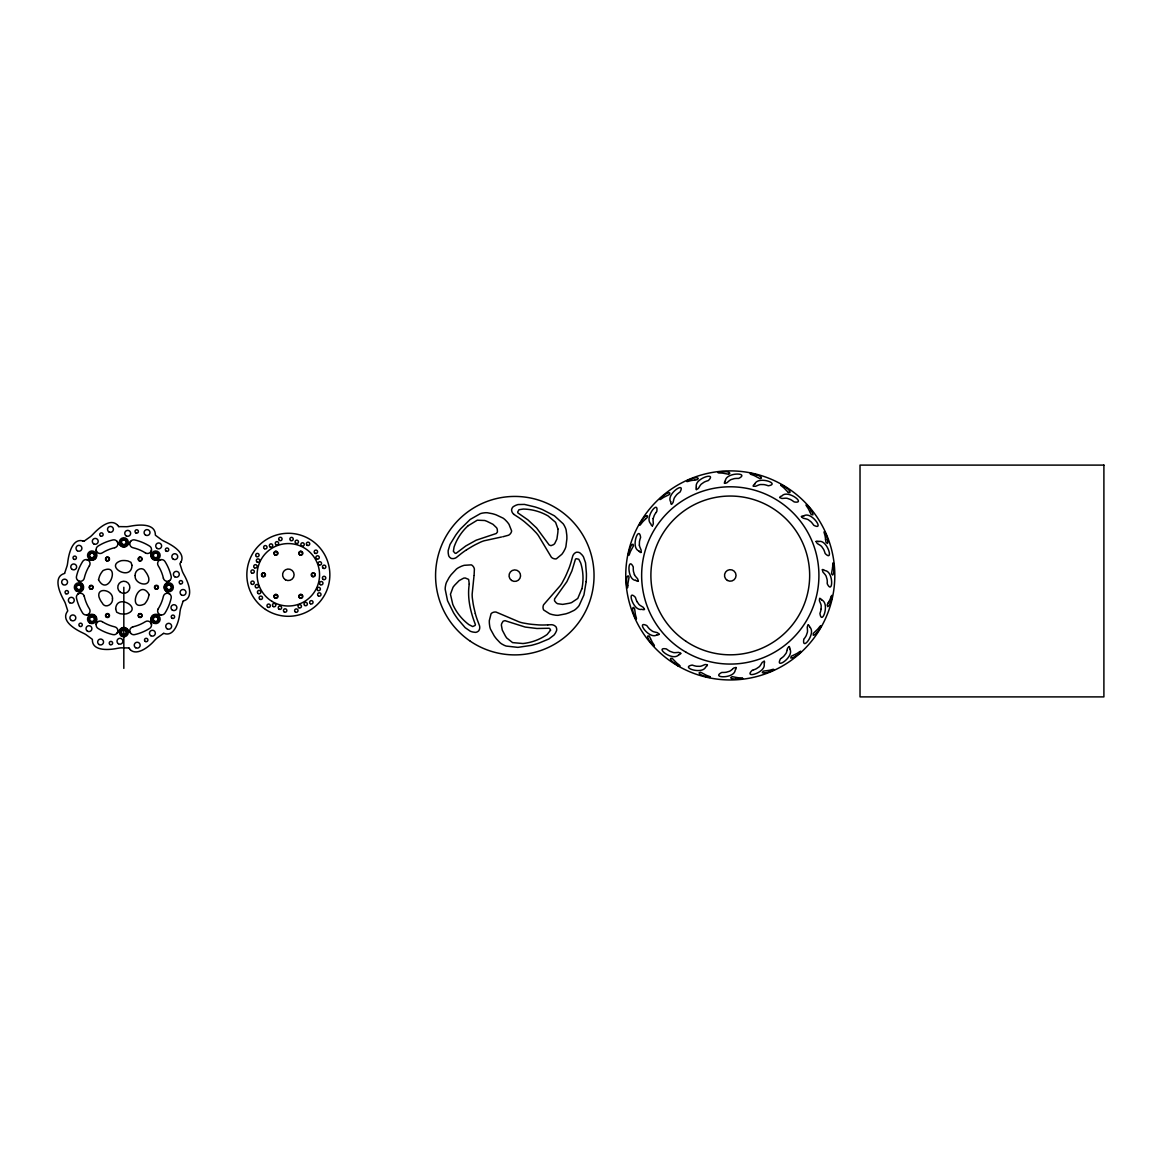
<?xml version="1.0" encoding="UTF-8"?>
<svg xmlns="http://www.w3.org/2000/svg" width="1162" height="1162" viewBox="0 0 1162 1162"><rect width="100%" height="100%" fill="white"/><g stroke="black" fill="none" stroke-linecap="round" stroke-linejoin="round"><path stroke-width="1.5" d="M670.663 501.81C665.797 494.242 686.132 480.531 680.119 491.947A19.667 19.667 0 0 1 679.567 492.354L679.189 492.615A20.538 20.538 0 0 0 676.574 494.809L674.526 497.51A8.773 8.773 0 0 0 673.887 499.108L673.815 499.369A23.327 23.327 0 0 0 673.611 500.183L673.335 501.374A39.406 39.406 0 0 1 673.045 502.521L671.81 504.177M680.583 653.131L678.623 652.39A39.406 39.406 0 0 0 677.446 652.478L676.226 652.579A23.327 23.327 0 0 1 675.383 652.637L675.122 652.652A8.773 8.773 0 0 1 673.408 652.536L670.198 651.403A20.538 20.538 0 0 1 667.308 649.602L666.93 649.326A19.667 19.667 0 0 0 666.378 648.933C653.698 646.464 672.449 661.788 678.681 654.874M779.978 497.714L781.924 498.469A39.406 39.406 0 0 0 783.115 498.382L784.335 498.28A23.327 23.327 0 0 1 785.163 498.222L785.439 498.207A8.773 8.773 0 0 1 787.153 498.309L790.349 499.442A20.538 20.538 0 0 1 793.239 501.258L793.617 501.519A19.667 19.667 0 0 0 794.183 501.926C806.878 504.163 787.56 488.984 781.881 495.985A3.254 3.254 0 0 0 779.629 497.481M789.884 649.05C794.532 656.879 774.502 670.227 780.443 658.912A19.667 19.667 0 0 1 780.995 658.505M806.152 505.092L806.384 505.79A23.69 23.69 0 0 0 806.835 506.501L807.692 507.75A18.592 18.592 0 0 1 808.534 509.13L809.696 511.483M627.858 585.227L627.872 584.675A18.592 18.592 0 0 1 628.003 583.063L628.933 577.935A4.997 4.997 0 0 0 629.005 577.151C627.785 573.432 626.173 578.603 626.565 580.985A28.237 28.237 0 0 0 626.841 586.897M627.843 585.604L627.829 586.185A23.69 23.69 0 0 1 627.77 587.042L627.553 587.725M686.713 481.344L686.8 480.995A2.484 2.484 0 0 1 687.352 480.632A28.237 28.237 0 0 1 692.93 478.468M833.982 569.859L833.72 572.648M742.634 678.39L742.489 678.637A2.484 2.484 0 0 1 741.806 678.84L741.748 678.869A28.237 28.237 0 0 1 735.837 679.189M833.619 573.447L832.675 575.045L831.556 573.825A4.997 4.997 0 0 1 831.629 572.91L832.558 567.797M96.17 624.546L96.78 619.753A4.851 4.851 0 0 0 91.348 614.32L86.554 614.93M151.481 550.018L150.871 554.811A4.851 4.851 0 0 0 156.304 560.229L161.097 559.619M821.113 609.077L821.185 605.692A8.773 8.773 0 0 0 820.764 604.022L820.677 603.775A23.327 23.327 0 0 0 820.357 602.991L819.878 601.872A39.406 39.406 0 0 1 819.428 600.769L819.544 598.677M474.111 575.074L474.387 569.089A6.275 6.275 0 0 0 472.963 566.141L472.121 565.342A3.762 3.762 0 0 0 471.22 564.863L464.204 565.313A29.34 29.34 0 0 0 461.009 566.446L458.641 567.608A18.272 18.272 0 0 0 456.434 569.075L451.132 574.725A53.917 53.917 0 0 0 448.939 577.834L446.498 582.336A15.672 15.672 0 0 0 445.772 584.559L445.351 586.781A19.1 19.1 0 0 0 445.191 589.294L447.544 600.725L453.558 612.795A96.039 96.039 0 0 0 458.046 619.375L465.134 627.64L470.392 631.286A23.632 23.632 0 0 0 472.949 632.041L475.345 632.36A3.951 3.951 0 0 0 476.188 632.244L476.435 632.172A6.347 6.347 0 0 0 477.466 631.75L478.41 631.097A3.239 3.239 0 0 0 478.947 630.458L479.514 629.15A6.754 6.754 0 0 0 479.514 625.752L478.221 622.28A83.432 83.432 0 0 1 475.302 613.594M474.023 575.684L472.15 594.218A41.251 41.251 0 0 0 472.309 597.791L473.137 603.674A160.995 160.995 0 0 0 473.864 607.377L475.331 613.58M653.175 518.557L654.293 515.347A20.538 20.538 0 0 1 656.109 512.457M787.153 649.79L787.226 649.485A39.406 39.406 0 0 1 787.516 648.338L788.824 646.697M787.023 650.386L786.95 650.676A23.327 23.327 0 0 1 786.747 651.49L786.674 651.751A8.773 8.773 0 0 1 786.035 653.349L783.972 656.036A20.538 20.538 0 0 1 781.358 658.229M581.77 588.858L577.775 598.459L571.53 602.628A76.387 76.387 0 0 1 569.22 603.267L562.669 604.385L557.731 603.732A6.536 6.536 0 0 1 556.206 602.817L554.506 600.798L554.579 598.895L566.896 581.654L571.893 570.905L575.408 559.285A3.094 3.094 0 0 1 576.25 558.704L578.807 559.256L580.753 563.12A51.288 51.288 0 0 1 581.871 588.887M801.548 516.872L803.189 518.194A39.406 39.406 0 0 0 804.336 518.484L805.527 518.76A23.327 23.327 0 0 1 806.341 518.964L806.602 519.036A8.773 8.773 0 0 1 808.2 519.661L810.902 521.723A20.538 20.538 0 0 1 813.08 524.338L813.356 524.716A19.667 19.667 0 0 0 813.763 525.268C825.151 531.324 811.483 510.917 803.901 515.812M654.409 645.752L654.235 645.157A23.69 23.69 0 0 0 653.712 644.358L652.87 643.094A18.592 18.592 0 0 1 652.027 641.714L650.589 638.78M696.343 486.98C694.077 478.352 717.564 471.467 708.37 480.531A19.667 19.667 0 0 1 707.716 480.748L707.28 480.879A20.538 20.538 0 0 0 704.114 482.157L701.325 484.104A8.773 8.773 0 0 0 700.236 485.411L700.076 485.643A23.327 23.327 0 0 0 699.626 486.355L699.001 487.401A39.406 39.406 0 0 1 698.377 488.403L696.619 489.551M658.999 633.973L657.372 632.665A39.406 39.406 0 0 0 656.225 632.375L655.034 632.099A23.327 23.327 0 0 1 654.221 631.896L653.959 631.823A8.773 8.773 0 0 1 652.361 631.184L649.66 629.121A20.538 20.538 0 0 1 647.481 626.507L647.205 626.144A19.667 19.667 0 0 0 646.798 625.592C635.396 619.912 649.006 639.608 656.661 635.033M824.178 531.978L824.178 532.719A23.69 23.69 0 0 0 824.395 533.532L824.817 534.985A18.592 18.592 0 0 1 825.194 536.568L825.891 541.71A4.997 4.997 0 0 0 826.066 542.494L827.504 543.453L827.94 541.521M830.903 597.224L830.598 598.11M750.332 473.718L750.608 473.471A2.484 2.484 0 0 1 751.277 473.515A28.237 28.237 0 0 1 757.058 475.026M710.214 677.17L709.997 677.373A2.484 2.484 0 0 1 709.285 677.344L709.227 677.344A28.237 28.237 0 0 1 703.504 675.819C701.558 675.427 696.561 672.566 700.613 672.275A4.997 4.997 0 0 1 701.354 672.595L705.93 675.049A18.592 18.592 0 0 0 707.426 675.674L708.849 676.197A23.69 23.69 0 0 1 709.648 676.502L710.243 676.923M829.508 604.748L830.627 602.192A28.237 28.237 0 0 0 832.195 596.484L832.21 596.426A2.484 2.484 0 0 0 832.268 595.757L831.992 595.481M829.319 605.184L827.823 606.709L827.126 605.097A4.997 4.997 0 0 1 827.446 604.356L829.9 599.766A18.592 18.592 0 0 0 830.525 598.285L831.048 596.847A23.69 23.69 0 0 1 831.353 596.062L831.774 595.467M828.259 602.86L828.695 602.09M832.994 563.12L832.791 563.715A23.69 23.69 0 0 0 832.733 564.659L832.689 566.184A18.592 18.592 0 0 1 832.558 567.797M816.16 541.768L817.307 543.525A39.406 39.406 0 0 0 818.309 544.15L819.355 544.775A23.327 23.327 0 0 1 820.067 545.225L820.285 545.385A8.773 8.773 0 0 1 821.621 546.474L823.538 549.263A20.538 20.538 0 0 1 824.817 552.429L824.962 552.865A19.667 19.667 0 0 0 825.18 553.519C834.127 562.786 827.446 539.168 818.716 541.492M636.384 618.867L636.413 618.3A23.69 23.69 0 0 0 636.166 617.327L635.745 615.86A18.592 18.592 0 0 1 635.367 614.291L634.67 609.135A4.997 4.997 0 0 0 634.496 608.351C632.143 605.126 632.288 610.82 633.363 612.766A28.237 28.237 0 0 0 635.454 618.3L635.469 618.358A2.484 2.484 0 0 0 635.817 618.925L636.195 618.983M656.094 512.457L656.37 512.079A19.667 19.667 0 0 0 656.777 511.527C658.956 498.905 643.98 517.845 650.836 523.83A3.254 3.254 0 0 0 652.332 526.081M725.335 480.821C726.032 471.932 750.245 472.556 738.771 478.41A19.667 19.667 0 0 1 738.088 478.41L737.623 478.41A20.538 20.538 0 0 0 734.224 478.628L730.971 479.615A8.773 8.773 0 0 0 729.518 480.545L729.3 480.705A23.327 23.327 0 0 0 728.661 481.242L727.732 482.041A39.406 39.406 0 0 1 726.831 482.811L724.797 483.348M644.402 609.091L643.254 607.334A39.406 39.406 0 0 0 642.252 606.709L641.206 606.07A23.327 23.327 0 0 1 640.494 605.634L640.262 605.475A8.773 8.773 0 0 1 638.94 604.385L637.008 601.582M130.623 541.376L127.66 545.196A4.851 4.851 0 0 1 119.991 545.196L117.028 541.376M117.028 633.188L119.991 629.368A4.851 4.851 0 0 1 127.66 629.368L130.623 633.188M64.651 573.171L67.047 566.01A21.119 21.119 0 0 0 67.512 563.788L67.628 563.018A35.18 35.18 0 0 1 67.745 562.205C68.631 554.623 72.117 538.369 82.473 540.795M183.073 601.306L180.604 608.554A21.119 21.119 0 0 0 180.139 610.762L180.023 611.532A35.18 35.18 0 0 1 179.907 612.345C179.238 620.247 175.012 636.093 165.265 633.798A4.677 4.677 0 0 0 163.522 633.348M181.069 562.016L180.88 562.234A4.677 4.677 0 0 0 179.907 563.759L182.26 571.123A21.119 21.119 0 0 0 183.189 573.186L183.552 573.868A35.18 35.18 0 0 1 183.93 574.594C187.866 581.407 194.127 596.382 184.7 600.551A4.677 4.677 0 0 0 183.015 601.219M180.938 562.161C185.978 552.938 172.049 545.022 165.004 541.695A35.18 35.18 0 0 0 164.263 541.318L163.566 540.984A21.119 21.119 0 0 1 161.591 539.851L155.461 535.261A4.677 4.677 0 0 1 155.301 533.59C154.038 523.002 138.089 524.687 130.347 526.197A35.18 35.18 0 0 0 129.534 526.328L128.764 526.459A21.119 21.119 0 0 1 126.513 526.706L118.858 526.604M817.452 631.881L815.433 634.147M780.791 484.888L781.111 484.743A2.484 2.484 0 0 1 781.736 484.99A28.237 28.237 0 0 1 786.776 488.214C788.737 489.1 792.223 493.777 788.417 492.485M679.712 666.029L679.494 666.116A2.484 2.484 0 0 1 678.826 665.87L678.753 665.855A28.237 28.237 0 0 1 673.786 662.63M815.041 634.568L813.298 635.28L813.226 633.566A4.997 4.997 0 0 1 813.749 632.97L817.511 629.368A18.592 18.592 0 0 0 818.556 628.134L819.486 626.943A23.69 23.69 0 0 1 820.023 626.289L820.619 625.853M645.564 519.065L646.813 517.889A4.997 4.997 0 0 0 647.336 517.293C648.556 513.619 644.213 516.727 643.109 518.964A28.237 28.237 0 0 0 639.855 523.902A2.484 2.484 0 0 0 639.565 524.585L639.739 524.919M645.404 519.211L643.152 521.375A18.592 18.592 0 0 0 641.99 522.711L641.061 523.917A23.69 23.69 0 0 1 640.523 524.57L640.015 524.992M732.583 669.021L732.815 668.818A39.406 39.406 0 0 1 733.73 668.048L735.749 667.496M732.118 669.428L731.9 669.617A23.327 23.327 0 0 1 731.261 670.154L731.043 670.314A8.773 8.773 0 0 1 729.591 671.244L726.337 672.217A20.538 20.538 0 0 1 722.938 672.449L722.473 672.449A19.667 19.667 0 0 0 721.791 672.449C710.287 678.158 734.529 679.029 735.226 670.024A3.254 3.254 0 0 0 736.171 667.496M468.388 525.616L477.262 520.198L484.757 520.503A76.387 76.387 0 0 1 486.994 521.346L492.964 524.294L496.566 527.722A6.536 6.536 0 0 1 497.278 529.349L497.452 531.993L496.276 533.489L476.173 540.199L465.817 545.951L456.143 553.286A3.094 3.094 0 0 1 455.126 553.272L453.383 551.325L454.066 547.041A51.288 51.288 0 0 1 468.315 525.544M638.272 580.855L637.662 578.879A39.406 39.406 0 0 0 636.892 577.964L636.093 577.049A23.327 23.327 0 0 1 635.556 576.41L635.382 576.192A8.773 8.773 0 0 1 634.467 574.74M822.347 569.946L822.899 571.98A39.406 39.406 0 0 0 823.669 572.881L824.468 573.81A23.327 23.327 0 0 1 825.005 574.449L825.165 574.667A8.773 8.773 0 0 1 826.095 576.105L827.068 579.373A20.538 20.538 0 0 1 827.3 582.772M77.927 594.072L81.747 591.124A4.851 4.851 0 0 0 81.747 583.44L77.927 580.477M169.725 580.477L165.905 583.44A4.851 4.851 0 0 0 165.905 591.124L169.725 594.072M754.806 483.929C758.292 475.621 780.951 483.842 768.343 485.774A19.667 19.667 0 0 1 767.69 485.571L767.24 485.425A20.538 20.538 0 0 0 763.942 484.583L760.544 484.525A8.773 8.773 0 0 0 758.873 484.946L758.626 485.033A23.327 23.327 0 0 0 757.842 485.353L756.723 485.818A39.406 39.406 0 0 1 755.62 486.268L753.542 486.239M466.528 549.844L471.99 546.532A160.995 160.995 0 0 1 475.287 544.702L480.618 542.088A41.251 41.251 0 0 1 483.973 540.824L501.534 536.989M795.738 656.065L793.326 657.474M806.297 504.933L806.646 504.889A2.484 2.484 0 0 1 807.169 505.31A28.237 28.237 0 0 1 810.96 509.944M792.905 657.707L790.814 658.07L791.191 656.356A4.997 4.997 0 0 1 791.888 655.949L796.566 653.683A18.592 18.592 0 0 0 797.945 652.841L799.209 651.984A23.69 23.69 0 0 1 799.921 651.533L800.603 651.301M641.163 552.124L641.119 550.091A39.406 39.406 0 0 0 640.669 548.987L640.204 547.868A23.327 23.327 0 0 1 639.884 547.084L639.797 546.837A8.773 8.773 0 0 1 639.361 545.167M628.816 555.378L629.208 554.797A23.69 23.69 0 0 0 629.513 553.998L630.022 552.575A18.592 18.592 0 0 1 630.646 551.078L633.116 546.503A4.997 4.997 0 0 0 633.435 545.762C633.334 541.724 630.283 546.489 629.935 548.667A28.237 28.237 0 0 0 628.366 554.376L628.351 554.434A2.484 2.484 0 0 0 628.293 555.102M692.944 478.512C694.382 477.509 700.584 477.146 697.345 479.63A4.997 4.997 0 0 1 696.561 479.804L694.876 480.037M824.352 531.862L824.715 531.949A2.484 2.484 0 0 1 825.064 532.501A28.237 28.237 0 0 1 827.242 538.079L827.794 540.809M764.886 672.943L767.617 672.333A28.237 28.237 0 0 0 773.151 670.256L773.209 670.227A2.484 2.484 0 0 0 773.776 669.878M764.422 673.03L762.287 672.696L763.202 671.215A4.997 4.997 0 0 1 763.986 671.04L769.142 670.343A18.592 18.592 0 0 0 770.711 669.966L772.178 669.544A23.69 23.69 0 0 1 772.991 669.327L773.718 669.327M84.143 541.114L90.404 536.699A21.119 21.119 0 0 0 92.074 535.174L92.611 534.622A35.18 35.18 0 0 1 93.192 534.041C98.479 528.376 110.68 517.337 117.696 525.369M163.508 633.45L157.248 637.851A21.119 21.119 0 0 0 155.577 639.376L155.04 639.942A35.18 35.18 0 0 1 154.459 640.523C149.332 646.609 136.826 656.356 130.275 649.689M502.783 536.786L508.564 535.203A6.275 6.275 0 0 0 510.931 532.937L511.425 531.876A3.762 3.762 0 0 0 511.6 530.874L509.014 524.338A29.34 29.34 0 0 0 506.937 521.651L505.107 519.763A18.272 18.272 0 0 0 503.03 518.107L496.014 514.81A53.917 53.917 0 0 0 492.383 513.706L487.343 512.762A15.672 15.672 0 0 0 485.004 512.762L482.767 513.052A19.1 19.1 0 0 0 480.327 513.662L470.189 519.443L460.559 528.884A96.039 96.039 0 0 0 455.693 535.188L450.014 544.484L448.169 550.614A23.632 23.632 0 0 0 448.242 553.272L448.677 555.668A3.951 3.951 0 0 0 449.055 556.424L449.2 556.642A6.347 6.347 0 0 0 449.926 557.484L450.841 558.181A3.239 3.239 0 0 0 451.611 558.501L453.035 558.617A6.754 6.754 0 0 0 456.259 557.586L459.15 555.276A83.432 83.432 0 0 1 466.514 549.815M694.658 480.066L691.419 480.516A18.592 18.592 0 0 0 689.836 480.894L688.383 481.315A23.69 23.69 0 0 1 687.57 481.533L686.873 481.562M728.676 474.14C732.075 472.861 726.933 471.264 724.725 471.714A28.237 28.237 0 0 0 718.813 471.99A2.484 2.484 0 0 0 718.087 472.15M807.982 625.112L807.241 627.073A39.406 39.406 0 0 0 807.329 628.264L807.43 629.484A23.327 23.327 0 0 1 807.488 630.312L807.503 630.588A8.773 8.773 0 0 1 807.387 632.302L806.268 635.498A20.538 20.538 0 0 1 804.453 638.388M547.839 624.851L551.529 624.706A6.754 6.754 0 0 1 554.753 625.766L555.843 626.696A3.239 3.239 0 0 1 556.278 627.407L556.598 628.497A6.347 6.347 0 0 1 556.7 629.615L556.685 629.877A3.951 3.951 0 0 1 556.54 630.705L555.494 632.898A23.632 23.632 0 0 1 553.983 635.091L548.885 638.969L538.834 643.152A96.039 96.039 0 0 1 531.179 645.389L517.845 647.365L506.254 646.072A19.1 19.1 0 0 1 503.916 645.142L501.926 644.068A15.672 15.672 0 0 1 500.038 642.688L496.523 638.969A53.917 53.917 0 0 1 494.228 635.934L490.495 629.136A18.272 18.272 0 0 1 489.783 626.579L489.42 623.979A29.34 29.34 0 0 1 489.318 620.581L491.061 613.768A3.762 3.762 0 0 1 491.802 613.071L492.819 612.505A6.275 6.275 0 0 1 496.072 612.069L519.269 621.96A41.251 41.251 0 0 0 522.726 622.919L528.565 623.936A160.995 160.995 0 0 0 532.312 624.386L538.674 624.924A83.432 83.432 0 0 0 547.839 624.851M652.565 525.732L653.32 523.771A39.406 39.406 0 0 0 653.233 522.595L653.131 521.375A23.327 23.327 0 0 1 653.073 520.532L653.059 520.271A8.773 8.773 0 0 1 653.16 518.557M735.837 679.131L732.583 678.811M833.212 563.076L833.517 563.25A2.484 2.484 0 0 1 833.691 563.904A28.237 28.237 0 0 1 834.04 569.874M732.162 678.768L730.651 677.78L732.002 676.705A4.997 4.997 0 0 1 732.786 676.778L737.914 677.707A18.592 18.592 0 0 0 739.526 677.838L741.036 677.882A23.69 23.69 0 0 1 741.893 677.925L742.576 678.143M86.554 559.619L91.348 560.229A4.851 4.851 0 0 0 96.78 554.811L96.17 550.018M161.097 614.93L156.304 614.32A4.851 4.851 0 0 0 150.871 619.753L151.481 624.546M659.987 499.558L660.641 499.326A23.69 23.69 0 0 0 661.352 498.861L662.601 498.019A18.592 18.592 0 0 1 663.981 497.176L668.673 494.91A4.997 4.997 0 0 0 669.37 494.504C671.607 491.192 666.465 493.196 664.824 494.794A28.237 28.237 0 0 0 660.205 498.483A2.484 2.484 0 0 0 659.711 499.035L659.784 499.413M128.793 647.96L121.138 647.844A21.119 21.119 0 0 0 118.887 648.091L118.132 648.222A35.18 35.18 0 0 1 117.304 648.352C109.533 649.979 93.352 651.359 92.394 640.974A4.677 4.677 0 0 0 92.277 639.274L86.061 634.699A21.119 21.119 0 0 0 84.085 633.58L83.388 633.232A35.18 35.18 0 0 1 82.662 632.869C75.617 629.601 61.412 621.409 66.844 612.243A4.677 4.677 0 0 0 67.745 610.791L65.392 603.456A21.119 21.119 0 0 0 64.462 601.379L64.099 600.696A35.18 35.18 0 0 1 63.721 599.955C59.974 593.186 53.249 578.168 63.053 573.97A4.677 4.677 0 0 0 64.636 573.345M757.043 475.084C758.946 475.214 763.928 478.395 760.05 478.599A4.997 4.997 0 0 1 759.207 478.25L754.617 475.795A18.592 18.592 0 0 0 753.136 475.171L751.698 474.662A23.69 23.69 0 0 1 750.913 474.357L750.332 473.965M763.942 661.309L762.185 662.456A39.406 39.406 0 0 0 761.56 663.458L760.921 664.504A23.327 23.327 0 0 1 760.485 665.216L760.326 665.434A8.773 8.773 0 0 1 759.236 666.756L756.433 668.687A20.538 20.538 0 0 1 753.281 669.966M635.672 580.375C626.667 579.896 627.611 555.349 633.261 566.94A19.667 19.667 0 0 1 633.261 567.622L633.261 568.087A20.538 20.538 0 0 0 633.479 571.486L634.467 574.74M513.909 514.388L516.988 516.436A83.432 83.432 0 0 1 524.469 521.753L529.276 525.95A160.995 160.995 0 0 1 532.036 528.507L536.176 532.777A41.251 41.251 0 0 1 538.398 535.58L551.354 557.223A6.275 6.275 0 0 0 554.245 558.777L555.392 558.922A3.762 3.762 0 0 0 556.409 558.777L561.827 554.303A29.34 29.34 0 0 0 563.73 551.5L564.964 549.176A18.272 18.272 0 0 0 565.894 546.677L566.867 538.994A53.917 53.917 0 0 0 566.795 535.188L566.141 530.104A15.672 15.672 0 0 0 565.415 527.882L564.442 525.849A19.1 19.1 0 0 0 563.105 523.713L554.477 515.855L542.523 509.624A96.039 96.039 0 0 0 535.028 506.937L524.425 504.41L518.034 504.555A23.632 23.632 0 0 0 515.521 505.441L513.386 506.603A3.951 3.951 0 0 0 512.776 507.184L512.616 507.387A6.347 6.347 0 0 0 512.035 508.346L511.658 509.421A3.239 3.239 0 0 0 511.6 510.249L511.919 511.643A6.754 6.754 0 0 0 513.909 514.403M673.815 662.601C672.144 661.846 668.208 657.431 672.144 658.375A4.997 4.997 0 0 1 672.74 658.898L676.342 662.66A18.592 18.592 0 0 0 677.562 663.705L678.768 664.635A23.69 23.69 0 0 1 679.421 665.172L679.857 665.768M820.822 625.94L820.968 626.26A2.484 2.484 0 0 1 820.721 626.884A28.237 28.237 0 0 1 817.496 631.925M653.378 645.549L653.334 645.506A28.237 28.237 0 0 1 649.602 640.916C648.367 639.754 645.912 634.22 649.355 636.34M717.971 472.702L718.668 472.919A23.69 23.69 0 0 0 719.51 472.978L721.036 473.021A18.592 18.592 0 0 1 722.648 473.152L727.761 474.081A4.997 4.997 0 0 0 728.559 474.154M821.781 599.955C830.104 603.615 821.781 626.26 819.936 613.492A19.667 19.667 0 0 1 820.14 612.839L820.285 612.389A20.538 20.538 0 0 0 821.113 609.091M638.78 550.904C630.356 547.651 638.839 524.599 640.625 537.367A19.667 19.667 0 0 1 640.422 538.021L640.277 538.456A20.538 20.538 0 0 0 639.434 541.768L639.376 545.167M130.217 649.616L130.013 649.282A4.677 4.677 0 0 0 128.866 647.888M810.916 509.973L812.325 512.369M800.778 651.446L800.821 651.751A2.484 2.484 0 0 1 800.386 652.318A28.237 28.237 0 0 1 795.767 656.109M812.441 512.587L812.95 514.853L811.279 514.592A4.997 4.997 0 0 1 810.8 513.822L809.783 511.672M650.488 638.577L649.819 637.139A4.997 4.997 0 0 0 649.355 636.34M780.704 485.135L781.14 485.672A23.69 23.69 0 0 0 781.794 486.21L782.985 487.139A18.592 18.592 0 0 1 784.219 488.2L787.821 491.962A4.997 4.997 0 0 0 788.417 492.485M707.033 664.693L705.087 664.533A39.406 39.406 0 0 0 703.838 665.027L702.719 665.506A23.327 23.327 0 0 1 701.935 665.826L701.688 665.913A8.773 8.773 0 0 1 700.018 666.334L696.619 666.262A20.538 20.538 0 0 1 693.322 665.434L692.872 665.289A19.667 19.667 0 0 0 692.218 665.071C679.639 667.22 702.255 675.093 705.755 666.93A3.254 3.254 0 0 0 707.426 664.809M809.725 627.03C816.508 632.985 801.707 651.998 803.784 639.332A19.667 19.667 0 0 1 804.177 638.766M626.841 586.897L626.855 586.955A2.484 2.484 0 0 0 627.001 587.609M825.572 539.153L825.674 540.025M123.826 587.275L123.826 668.382M753.121 486.05A3.254 3.254 0 0 1 754.85 484.031M801.301 516.553A3.254 3.254 0 0 1 803.886 515.928M816.014 541.376A3.254 3.254 0 0 1 818.658 541.594M822.347 569.54A3.254 3.254 0 0 1 824.788 570.557C833.924 571.123 833.052 595.467 827.3 583.92A19.667 19.667 0 0 1 827.3 583.237M819.66 598.27A3.254 3.254 0 0 1 821.679 599.999M808.229 624.778A3.254 3.254 0 0 1 809.609 627.044M789.158 646.45A3.254 3.254 0 0 1 789.768 649.035M764.335 661.163A3.254 3.254 0 0 1 764.117 663.807C766.47 672.798 742.881 679.189 752.177 670.329A19.667 19.667 0 0 1 752.831 670.111M680.932 653.378A3.254 3.254 0 0 1 678.666 654.758M653.886 645.985A2.484 2.484 0 0 1 653.393 645.535M659.261 634.307A3.254 3.254 0 0 1 656.675 634.917M644.532 609.484A3.254 3.254 0 0 1 641.889 609.266C633.116 611.866 626.42 588.016 635.382 597.326A19.667 19.667 0 0 1 635.599 597.98L635.73 598.43A20.538 20.538 0 0 0 637.008 601.596M638.214 581.32A3.254 3.254 0 0 1 635.759 580.303M640.901 552.575A3.254 3.254 0 0 1 638.882 550.846M671.404 504.41A3.254 3.254 0 0 1 670.779 501.824M696.227 489.681A3.254 3.254 0 0 1 696.445 487.038M724.391 483.363A3.254 3.254 0 0 1 725.408 480.908M84.129 541.216A4.677 4.677 0 0 1 82.487 540.766M118.785 526.677A4.677 4.677 0 0 1 117.725 525.355M115.648 608.961L116.708 612.229L119.759 613.623A25.012 25.012 0 0 0 120.572 613.754L121.168 613.841A19.725 19.725 0 0 0 123.826 614.03A19.725 19.725 0 0 0 126.484 613.827C143.594 608.67 116.65 592.518 115.648 608.961M132.003 565.357C131.408 582.104 103.912 566.039 121.168 560.723A19.725 19.725 0 0 1 123.826 560.52A19.725 19.725 0 0 1 126.484 560.723L127.079 560.81A25.012 25.012 0 0 1 127.893 560.941L130.943 562.321L132.003 565.357M557.992 529.088L557.978 530.046A76.387 76.387 0 0 1 557.862 532.428L556.918 539.008L554.753 543.496A6.536 6.536 0 0 1 553.432 544.688L550.977 545.661L549.19 545.007L536.597 527.969L527.926 519.893L517.962 512.965A3.094 3.094 0 0 1 517.656 511.992L518.978 509.726L523.249 509.058A51.288 51.288 0 0 1 548.101 515.957L555.581 522.319L557.992 529.088M112.482 598.72C113.266 604.458 105.045 609.149 102.154 602.86A19.725 19.725 0 0 1 100.658 600.652A19.725 19.725 0 0 1 99.496 598.256L99.278 597.704A25.012 25.012 0 0 1 98.988 596.934C96.664 586.461 113.295 590.151 112.482 598.72M135.17 575.495C133.95 584.225 150.973 588.292 148.663 577.63A25.012 25.012 0 0 0 148.373 576.86L148.155 576.308A19.725 19.725 0 0 0 146.993 573.897A19.725 19.725 0 0 0 145.497 571.704C142.723 565.574 134.647 569.859 135.17 575.495M98.509 579.707C108.342 598.212 121.589 561.812 103.04 570.586A25.012 25.012 0 0 0 102.532 571.225L102.154 571.689A19.725 19.725 0 0 0 100.658 573.897A19.725 19.725 0 0 0 99.496 576.308L98.509 579.707M149.143 594.595L148.155 598.256A19.725 19.725 0 0 1 146.993 600.652A19.725 19.725 0 0 1 145.497 602.86L145.134 603.325A25.012 25.012 0 0 1 144.611 603.964C126.469 612.766 138.757 576.744 149.143 594.595M469.259 584.094C467.109 597.893 470.479 611.851 475.389 624.531A3.094 3.094 0 0 1 475.055 625.49L472.673 626.55L468.823 624.575A51.288 51.288 0 0 1 452.773 604.385L450.449 594.232L453.064 587.188A76.387 76.387 0 0 1 454.545 585.314L459.193 580.564L463.565 578.197A6.536 6.536 0 0 1 465.337 578.022L468.649 579.417L469.259 584.094M550.541 630.196L547.113 634.51A51.288 51.288 0 0 1 522.944 643.53L512.573 642.601L506.676 637.938A76.387 76.387 0 0 1 505.368 635.948L502.274 630.065L501.374 625.171A6.536 6.536 0 0 1 501.766 623.428L503.161 621.191L504.991 620.668L525.209 627.059L536.975 628.497L549.103 628.25A3.094 3.094 0 0 1 549.917 628.86L550.541 630.196M586.171 581.625L583.934 594.915L579.126 605.547A19.1 19.1 0 0 1 577.514 607.479L575.887 609.033A15.672 15.672 0 0 1 573.984 610.413L569.365 612.606A53.917 53.917 0 0 1 565.763 613.856L558.152 615.308A18.272 18.272 0 0 1 555.494 615.192L552.909 614.727A29.34 29.34 0 0 1 549.655 613.783L543.714 610.021A3.762 3.762 0 0 1 543.279 609.091L543.046 607.958A6.275 6.275 0 0 1 543.627 604.734L560.215 585.721A41.251 41.251 0 0 0 562.19 582.728L564.964 577.485A160.995 160.995 0 0 0 566.562 574.072L569.031 568.189A83.432 83.432 0 0 0 571.791 559.445L572.793 555.886A6.754 6.754 0 0 1 574.798 553.141L576.018 552.4A3.239 3.239 0 0 1 576.831 552.211L577.979 552.24A6.347 6.347 0 0 1 579.054 552.487L579.301 552.575A3.951 3.951 0 0 1 580.041 552.981L581.813 554.652A23.632 23.632 0 0 1 583.426 556.758L585.546 562.8L586.418 573.665A96.039 96.039 0 0 1 586.171 581.625M90.171 553.62L89.503 556.075L91.304 557.876L93.773 557.223L94.427 554.768L92.626 552.967L90.171 553.62M153.878 617.342L153.224 619.796L155.025 621.597L157.48 620.944L158.148 618.474L156.347 616.673L153.878 617.342M77.505 585.067L76.227 587.275L77.505 589.483L80.047 589.483L81.325 587.275L80.047 585.067L77.505 585.067M90.287 585.721L89.401 587.275L90.287 588.829L92.088 588.829L92.989 587.275L92.088 585.721L90.287 585.721M106.614 557.455L105.713 559.009L106.614 560.563L108.4 560.563L109.301 559.009L108.4 557.455L106.614 557.455M106.614 613.986L105.713 615.54L106.614 617.095L108.4 617.095L109.301 615.54L108.4 613.986L106.614 613.986M139.251 557.455L138.351 559.009L139.251 560.563L141.038 560.563L141.938 559.009L141.038 557.455L139.251 557.455M139.251 613.986L138.351 615.54L139.251 617.095L141.038 617.095L141.938 615.54L141.038 613.986L139.251 613.986M155.563 585.721L154.662 587.275L155.563 588.829L157.364 588.829L158.264 587.275L157.364 585.721L155.563 585.721M167.604 585.067L166.326 587.275L167.604 589.483L170.146 589.483L171.424 587.275L170.146 585.067L167.604 585.067M91.304 616.673L89.503 618.474L90.171 620.944L92.626 621.597L94.427 619.796L93.773 617.342L91.304 616.673M155.025 552.967L153.224 554.768L153.878 557.223L156.347 557.876L158.148 556.075L157.48 553.62L155.025 552.967M123.826 539.676L121.618 540.955L121.618 543.496L123.826 544.775L126.033 543.496L126.033 540.955L123.826 539.676M123.826 629.789L121.618 631.053L121.618 633.61L123.826 634.873L126.033 633.61L126.033 631.053L123.826 629.789M275.902 551.427L274.348 552.328L274.348 554.129L275.902 555.029L277.457 554.129L277.457 552.328L275.902 551.427M263.454 572.997L261.9 573.897L261.9 575.684L263.454 576.584L265.009 575.684L265.009 573.897L263.454 572.997M300.798 551.427L299.244 552.328L299.244 554.129L300.798 555.029L302.352 554.129L302.352 552.328L300.798 551.427M275.902 594.552L274.348 595.452L274.348 597.239L275.902 598.139L277.457 597.239L277.457 595.452L275.902 594.552M313.246 572.997L311.692 573.897L311.692 575.684L313.246 576.584L314.8 575.684L314.8 573.897L313.246 572.997M300.798 594.552L299.244 595.452L299.244 597.239L300.798 598.139L302.352 597.239L302.352 595.452L300.798 594.552M1103.9 465.105L860.025 465.105L860.025 696.895L1103.9 696.895L1103.9 465.105M727.397 580.434A5.781 5.781 0 0 0 736.054 575.422A5.781 5.781 0 0 0 727.397 570.426A5.781 5.781 0 0 0 727.397 580.434M678.012 665.942A104.522 104.522 0 0 0 834.81 575.422A104.522 104.522 0 0 0 678.012 484.903A104.522 104.522 0 0 0 678.012 665.942M685.958 652.187A88.632 88.632 0 0 0 818.919 575.422A88.632 88.632 0 0 0 685.958 498.672A88.632 88.632 0 0 0 685.958 652.187M685.783 641.177A79.394 79.394 0 0 0 809.464 581.087A79.394 79.394 0 0 0 695.588 504.017A79.394 79.394 0 0 0 685.783 641.177M511.57 580.448A5.781 5.781 0 0 0 520.561 576.076A5.781 5.781 0 0 0 512.282 570.469A5.781 5.781 0 0 0 511.57 580.448M470.392 641.279A79.234 79.234 0 0 0 593.84 581.32A79.234 79.234 0 0 0 480.182 504.395A79.234 79.234 0 0 0 470.392 641.279M285.46 579.794A5.781 5.781 0 0 0 294.117 574.783A5.781 5.781 0 0 0 285.46 569.787A5.781 5.781 0 0 0 285.46 579.794M274.828 554.913A2.004 2.004 0 0 0 277.907 553.33A2.004 2.004 0 0 0 274.987 551.456A2.004 2.004 0 0 0 274.828 554.913M299.752 554.942A2.004 2.004 0 0 0 302.803 553.272A2.004 2.004 0 0 0 299.84 551.471A2.004 2.004 0 0 0 299.752 554.942M312.244 576.526A2.004 2.004 0 0 0 315.251 574.783A2.004 2.004 0 0 0 312.244 573.055A2.004 2.004 0 0 0 312.244 576.526M299.709 598.023A2.004 2.004 0 0 0 302.803 596.44A2.004 2.004 0 0 0 299.883 594.566A2.004 2.004 0 0 0 299.709 598.023M274.857 598.052A2.004 2.004 0 0 0 277.907 596.396A2.004 2.004 0 0 0 274.944 594.595A2.004 2.004 0 0 0 274.857 598.052M262.452 576.526A2.004 2.004 0 0 0 265.459 574.783A2.004 2.004 0 0 0 262.452 573.055A2.004 2.004 0 0 0 262.452 576.526M272.01 601.393A31.214 31.214 0 0 0 319.55 575.64A31.214 31.214 0 0 0 273.491 547.331A31.214 31.214 0 0 0 272.01 601.393M265.459 609.411A41.498 41.498 0 0 0 329.776 577.311A41.498 41.498 0 0 0 269.816 537.657A41.498 41.498 0 0 0 265.459 609.411M307.102 545.254A1.699 1.699 0 0 0 309.731 543.932A1.699 1.699 0 0 0 307.276 542.32A1.699 1.699 0 0 0 307.102 545.254M301.626 545.893A1.699 1.699 0 0 0 304.255 544.571A1.699 1.699 0 0 0 301.8 542.944A1.699 1.699 0 0 0 301.626 545.893M295.831 543.279A1.699 1.699 0 0 0 298.474 541.957A1.699 1.699 0 0 0 296.005 540.345A1.699 1.699 0 0 0 295.831 543.279M290.616 540.475A1.699 1.699 0 0 0 293.245 539.168A1.699 1.699 0 0 0 290.79 537.541A1.699 1.699 0 0 0 290.616 540.475M323.225 568.247A1.699 1.699 0 0 0 325.854 566.925A1.699 1.699 0 0 0 323.399 565.298A1.699 1.699 0 0 0 323.225 568.247M318.896 564.819A1.699 1.699 0 0 0 321.54 563.497A1.699 1.699 0 0 0 319.071 561.885A1.699 1.699 0 0 0 318.896 564.819M316.645 558.878A1.699 1.699 0 0 0 319.289 557.557A1.699 1.699 0 0 0 316.819 555.944A1.699 1.699 0 0 0 316.645 558.878M314.946 553.214A1.699 1.699 0 0 0 317.575 551.892A1.699 1.699 0 0 0 315.12 550.265A1.699 1.699 0 0 0 314.946 553.214M318.373 595.903A1.699 1.699 0 0 0 321.002 594.581A1.699 1.699 0 0 0 318.548 592.954A1.699 1.699 0 0 0 318.373 595.903M317.734 590.427A1.699 1.699 0 0 0 320.363 589.105A1.699 1.699 0 0 0 317.909 587.478A1.699 1.699 0 0 0 317.734 590.427M320.334 584.631A1.699 1.699 0 0 0 322.978 583.309A1.699 1.699 0 0 0 320.523 581.683A1.699 1.699 0 0 0 320.334 584.631M323.138 579.402A1.699 1.699 0 0 0 325.781 578.095A1.699 1.699 0 0 0 323.312 576.468A1.699 1.699 0 0 0 323.138 579.402M295.38 612.011A1.699 1.699 0 0 0 298.009 610.704A1.699 1.699 0 0 0 295.555 609.077A1.699 1.699 0 0 0 295.38 612.011M298.808 607.697A1.699 1.699 0 0 0 301.437 606.375A1.699 1.699 0 0 0 298.983 604.763A1.699 1.699 0 0 0 298.808 607.697M304.749 605.446A1.699 1.699 0 0 0 307.378 604.124A1.699 1.699 0 0 0 304.923 602.512A1.699 1.699 0 0 0 304.749 605.446M310.414 603.732A1.699 1.699 0 0 0 313.043 602.41A1.699 1.699 0 0 0 310.588 600.798A1.699 1.699 0 0 0 310.414 603.732M267.725 607.16A1.699 1.699 0 0 0 270.354 605.838A1.699 1.699 0 0 0 267.899 604.225A1.699 1.699 0 0 0 267.725 607.16M273.201 606.52A1.699 1.699 0 0 0 275.83 605.213A1.699 1.699 0 0 0 273.375 603.586A1.699 1.699 0 0 0 273.201 606.52M278.996 609.135A1.699 1.699 0 0 0 281.625 607.813A1.699 1.699 0 0 0 279.17 606.201A1.699 1.699 0 0 0 278.996 609.135M284.211 611.938A1.699 1.699 0 0 0 286.84 610.616A1.699 1.699 0 0 0 284.385 608.99A1.699 1.699 0 0 0 284.211 611.938M251.602 584.181A1.699 1.699 0 0 0 254.231 582.859A1.699 1.699 0 0 0 251.776 581.232A1.699 1.699 0 0 0 251.602 584.181M255.93 587.594A1.699 1.699 0 0 0 258.56 586.273A1.699 1.699 0 0 0 256.105 584.66A1.699 1.699 0 0 0 255.93 587.594M258.182 593.535A1.699 1.699 0 0 0 260.811 592.213A1.699 1.699 0 0 0 258.356 590.601A1.699 1.699 0 0 0 258.182 593.535M259.881 599.214A1.699 1.699 0 0 0 262.525 597.893A1.699 1.699 0 0 0 260.056 596.266A1.699 1.699 0 0 0 259.881 599.214M256.453 556.525A1.699 1.699 0 0 0 259.097 555.204A1.699 1.699 0 0 0 256.628 553.577A1.699 1.699 0 0 0 256.453 556.525M257.092 562.001A1.699 1.699 0 0 0 259.736 560.68A1.699 1.699 0 0 0 257.267 559.053A1.699 1.699 0 0 0 257.092 562.001M254.493 567.782A1.699 1.699 0 0 0 257.122 566.475A1.699 1.699 0 0 0 254.667 564.848A1.699 1.699 0 0 0 254.493 567.782M251.689 573.011A1.699 1.699 0 0 0 254.318 571.689A1.699 1.699 0 0 0 251.863 570.063A1.699 1.699 0 0 0 251.689 573.011M279.446 540.403A1.699 1.699 0 0 0 282.075 539.081A1.699 1.699 0 0 0 279.621 537.454A1.699 1.699 0 0 0 279.446 540.403M276.033 544.717A1.699 1.699 0 0 0 278.662 543.395A1.699 1.699 0 0 0 276.207 541.782A1.699 1.699 0 0 0 276.033 544.717M270.078 546.968A1.699 1.699 0 0 0 272.721 545.646A1.699 1.699 0 0 0 270.267 544.034A1.699 1.699 0 0 0 270.078 546.968M264.413 548.682A1.699 1.699 0 0 0 267.042 547.36A1.699 1.699 0 0 0 264.587 545.733A1.699 1.699 0 0 0 264.413 548.682M153.181 559.111A4.459 4.459 0 0 0 160.124 555.741A4.459 4.459 0 0 0 153.733 551.413A4.459 4.459 0 0 0 153.181 559.111M166.384 590.964A4.459 4.459 0 0 0 173.327 587.594A4.459 4.459 0 0 0 166.936 583.266A4.459 4.459 0 0 0 166.384 590.964M153.181 622.832A4.459 4.459 0 0 0 160.124 619.448A4.459 4.459 0 0 0 153.733 615.119A4.459 4.459 0 0 0 153.181 622.832M121.327 636.021A4.459 4.459 0 0 0 128.27 632.651A4.459 4.459 0 0 0 121.879 628.322A4.459 4.459 0 0 0 121.327 636.021M89.474 622.832A4.459 4.459 0 0 0 96.417 619.448A4.459 4.459 0 0 0 90.026 615.119A4.459 4.459 0 0 0 89.474 622.832M76.271 590.964A4.459 4.459 0 0 0 83.214 587.594A4.459 4.459 0 0 0 76.823 583.266A4.459 4.459 0 0 0 76.271 590.964M89.474 559.111A4.459 4.459 0 0 0 96.417 555.741A4.459 4.459 0 0 0 90.026 551.413A4.459 4.459 0 0 0 89.474 559.111M157.175 548.449A2.949 2.949 0 0 0 161.634 545.937A2.949 2.949 0 0 0 157.233 543.337A2.949 2.949 0 0 0 157.175 548.449M166.122 551.108A1.699 1.699 0 0 0 168.751 549.786A1.699 1.699 0 0 0 166.297 548.173A1.699 1.699 0 0 0 166.122 551.108M173.283 559.198A2.949 2.949 0 0 0 177.728 556.685A2.949 2.949 0 0 0 173.341 554.085A2.949 2.949 0 0 0 173.283 559.198M174.692 576.744A2.949 2.949 0 0 0 179.282 574.493A2.949 2.949 0 0 0 175.041 571.646A2.949 2.949 0 0 0 174.692 576.744M179.979 583.716A1.699 1.699 0 0 0 182.594 582.365A1.699 1.699 0 0 0 180.11 580.768A1.699 1.699 0 0 0 179.979 583.716M181.403 594.9A2.949 2.949 0 0 0 185.993 592.664A2.949 2.949 0 0 0 181.751 589.802A2.949 2.949 0 0 0 181.403 594.9M172.339 610.108A2.949 2.949 0 0 0 176.885 607.799A2.949 2.949 0 0 0 172.615 605.01A2.949 2.949 0 0 0 172.339 610.108M172.034 618.228A1.699 1.699 0 0 0 174.634 616.833A1.699 1.699 0 0 0 172.136 615.279A1.699 1.699 0 0 0 172.034 618.228M167.081 628.744A2.949 2.949 0 0 0 171.642 626.434A2.949 2.949 0 0 0 167.357 623.645A2.949 2.949 0 0 0 167.081 628.744M150.828 635.701A2.949 2.949 0 0 0 155.345 633.334A2.949 2.949 0 0 0 151.031 630.603A2.949 2.949 0 0 0 150.828 635.701M145.337 641.468A1.699 1.699 0 0 0 147.908 640.044A1.699 1.699 0 0 0 145.381 638.519A1.699 1.699 0 0 0 145.337 641.468M135.62 647.699A2.949 2.949 0 0 0 140.152 645.317A2.949 2.949 0 0 0 135.823 642.586A2.949 2.949 0 0 0 135.62 647.699M118.408 643.748A2.949 2.949 0 0 0 122.896 641.308A2.949 2.949 0 0 0 118.539 638.65A2.949 2.949 0 0 0 118.408 643.748M110.085 644.576A1.699 1.699 0 0 0 112.641 643.109A1.699 1.699 0 0 0 110.099 641.627A1.699 1.699 0 0 0 110.085 644.576M99.06 644.518A2.949 2.949 0 0 0 103.549 642.078A2.949 2.949 0 0 0 99.191 639.405A2.949 2.949 0 0 0 99.06 644.518M87.47 631.184A2.949 2.949 0 0 0 91.914 628.686A2.949 2.949 0 0 0 87.528 626.086A2.949 2.949 0 0 0 87.47 631.184M79.655 626.289A1.699 1.699 0 0 0 82.284 624.967A1.699 1.699 0 0 0 79.829 623.34A1.699 1.699 0 0 0 79.655 626.289M71.361 620.435A2.949 2.949 0 0 0 75.82 617.937A2.949 2.949 0 0 0 71.419 615.323A2.949 2.949 0 0 0 71.361 620.435M69.662 602.715A2.949 2.949 0 0 0 74.252 600.463A2.949 2.949 0 0 0 70.01 597.617A2.949 2.949 0 0 0 69.662 602.715M65.842 593.709A1.699 1.699 0 0 0 68.456 592.359A1.699 1.699 0 0 0 65.973 590.761A1.699 1.699 0 0 0 65.842 593.709M62.966 584.544A2.949 2.949 0 0 0 67.541 582.307A2.949 2.949 0 0 0 63.314 579.446A2.949 2.949 0 0 0 62.966 584.544M72.102 569.38A2.949 2.949 0 0 0 76.648 567.071A2.949 2.949 0 0 0 72.378 564.282A2.949 2.949 0 0 0 72.102 569.38M73.816 559.227A1.699 1.699 0 0 0 76.416 557.833A1.699 1.699 0 0 0 73.918 556.278A1.699 1.699 0 0 0 73.816 559.227M77.346 550.744A2.949 2.949 0 0 0 81.906 548.435A2.949 2.949 0 0 0 77.622 545.646A2.949 2.949 0 0 0 77.346 550.744M93.672 543.831A2.949 2.949 0 0 0 98.204 541.463A2.949 2.949 0 0 0 93.875 538.732A2.949 2.949 0 0 0 93.672 543.831M100.557 536.002A1.699 1.699 0 0 0 103.142 534.578A1.699 1.699 0 0 0 100.615 533.053A1.699 1.699 0 0 0 100.557 536.002M108.879 531.847A2.949 2.949 0 0 0 113.397 529.48A2.949 2.949 0 0 0 109.083 526.749A2.949 2.949 0 0 0 108.879 531.847M135.852 532.922A1.699 1.699 0 0 0 138.409 531.455A1.699 1.699 0 0 0 135.867 529.988A1.699 1.699 0 0 0 135.852 532.922M145.511 535.072A2.949 2.949 0 0 0 150 532.632A2.949 2.949 0 0 0 145.642 529.959A2.949 2.949 0 0 0 145.511 535.072M126.164 535.842A2.949 2.949 0 0 0 130.652 533.402A2.949 2.949 0 0 0 126.295 530.729A2.949 2.949 0 0 0 126.164 535.842M158.221 608.859A40.597 40.597 0 0 0 163.392 596.338A3.994 3.994 0 0 1 168.185 593.346A3.994 3.994 0 0 1 171.177 598.125A48.586 48.586 0 0 1 164.975 613.1A3.994 3.994 0 0 1 159.47 614.349A3.994 3.994 0 0 1 158.221 608.859M132.889 626.855A40.597 40.597 0 0 0 145.395 621.67A3.994 3.994 0 0 1 150.9 622.934A3.994 3.994 0 0 1 149.637 628.424A48.586 48.586 0 0 1 134.676 634.626A3.994 3.994 0 0 1 129.883 631.634A3.994 3.994 0 0 1 132.889 626.855M102.256 621.67A40.597 40.597 0 0 0 114.762 626.855A3.994 3.994 0 0 1 117.769 631.634A3.994 3.994 0 0 1 112.975 634.626A48.586 48.586 0 0 1 98.015 628.424A3.994 3.994 0 0 1 96.751 622.934A3.994 3.994 0 0 1 102.256 621.67M84.26 596.338A40.597 40.597 0 0 0 89.43 608.859A3.994 3.994 0 0 1 88.181 614.349A3.994 3.994 0 0 1 82.676 613.1A48.586 48.586 0 0 1 76.474 598.125A3.994 3.994 0 0 1 79.466 593.346A3.994 3.994 0 0 1 84.26 596.338M89.43 565.705A40.597 40.597 0 0 0 84.26 578.211A3.994 3.994 0 0 1 79.466 581.218A3.994 3.994 0 0 1 76.474 576.439A48.586 48.586 0 0 1 82.676 561.464A3.994 3.994 0 0 1 88.181 560.2A3.994 3.994 0 0 1 89.43 565.705M114.762 547.709A40.597 40.597 0 0 0 102.256 552.894A3.994 3.994 0 0 1 96.751 551.63A3.994 3.994 0 0 1 98.015 546.125A48.586 48.586 0 0 1 112.975 539.923A3.994 3.994 0 0 1 117.769 542.93A3.994 3.994 0 0 1 114.762 547.709M145.395 552.894A40.597 40.597 0 0 0 132.889 547.709A3.994 3.994 0 0 1 129.883 542.93A3.994 3.994 0 0 1 134.676 539.923A48.586 48.586 0 0 1 149.637 546.125A3.994 3.994 0 0 1 150.9 551.63A3.994 3.994 0 0 1 145.395 552.894M163.392 578.211A40.597 40.597 0 0 0 158.221 565.705A3.994 3.994 0 0 1 159.47 560.2A3.994 3.994 0 0 1 164.975 561.464A48.586 48.586 0 0 1 171.177 576.439A3.994 3.994 0 0 1 168.185 581.218A3.994 3.994 0 0 1 163.392 578.211M121.603 546.082A4.459 4.459 0 0 0 128.285 542.218A4.459 4.459 0 0 0 121.603 538.369A4.459 4.459 0 0 0 121.603 546.082M154.241 557.934A2.89 2.89 0 0 0 158.584 555.421A2.89 2.89 0 0 0 154.241 552.909A2.89 2.89 0 0 0 154.241 557.934M167.255 589.671A2.89 2.89 0 0 0 171.773 587.478A2.89 2.89 0 0 0 167.618 584.675A2.89 2.89 0 0 0 167.255 589.671M154.241 621.641A2.89 2.89 0 0 0 158.584 619.143A2.89 2.89 0 0 0 154.241 616.63A2.89 2.89 0 0 0 154.241 621.641M122.199 634.728A2.89 2.89 0 0 0 126.716 632.535A2.89 2.89 0 0 0 122.562 629.731A2.89 2.89 0 0 0 122.199 634.728M90.346 621.539A2.89 2.89 0 0 0 94.848 619.346A2.89 2.89 0 0 0 90.709 616.528A2.89 2.89 0 0 0 90.346 621.539M77.157 589.671A2.89 2.89 0 0 0 81.66 587.478A2.89 2.89 0 0 0 77.505 584.675A2.89 2.89 0 0 0 77.157 589.671M90.346 557.818A2.89 2.89 0 0 0 94.848 555.625A2.89 2.89 0 0 0 90.709 552.822A2.89 2.89 0 0 0 90.346 557.818M122.199 544.615A2.89 2.89 0 0 0 126.716 542.436A2.89 2.89 0 0 0 122.562 539.618A2.89 2.89 0 0 0 122.199 544.615M106.425 560.694A2.004 2.004 0 0 0 109.504 559.111A2.004 2.004 0 0 0 106.584 557.237A2.004 2.004 0 0 0 106.425 560.694M139.106 560.723A2.004 2.004 0 0 0 142.142 559.067A2.004 2.004 0 0 0 139.179 557.266A2.004 2.004 0 0 0 139.106 560.723M155.345 588.931A2.004 2.004 0 0 0 158.453 587.42A2.004 2.004 0 0 0 155.592 585.474A2.004 2.004 0 0 0 155.345 588.931M139.062 617.225A2.004 2.004 0 0 0 142.142 615.642A2.004 2.004 0 0 0 139.222 613.768A2.004 2.004 0 0 0 139.062 617.225M106.468 617.254A2.004 2.004 0 0 0 109.504 615.584A2.004 2.004 0 0 0 106.555 613.783A2.004 2.004 0 0 0 106.468 617.254M90.07 588.931A2.004 2.004 0 0 0 93.178 587.42A2.004 2.004 0 0 0 90.316 585.474A2.004 2.004 0 0 0 90.07 588.931M120.427 592.3A6.057 6.057 0 0 0 129.868 587.711A6.057 6.057 0 0 0 121.182 581.828A6.057 6.057 0 0 0 120.427 592.3"/></g></svg>
